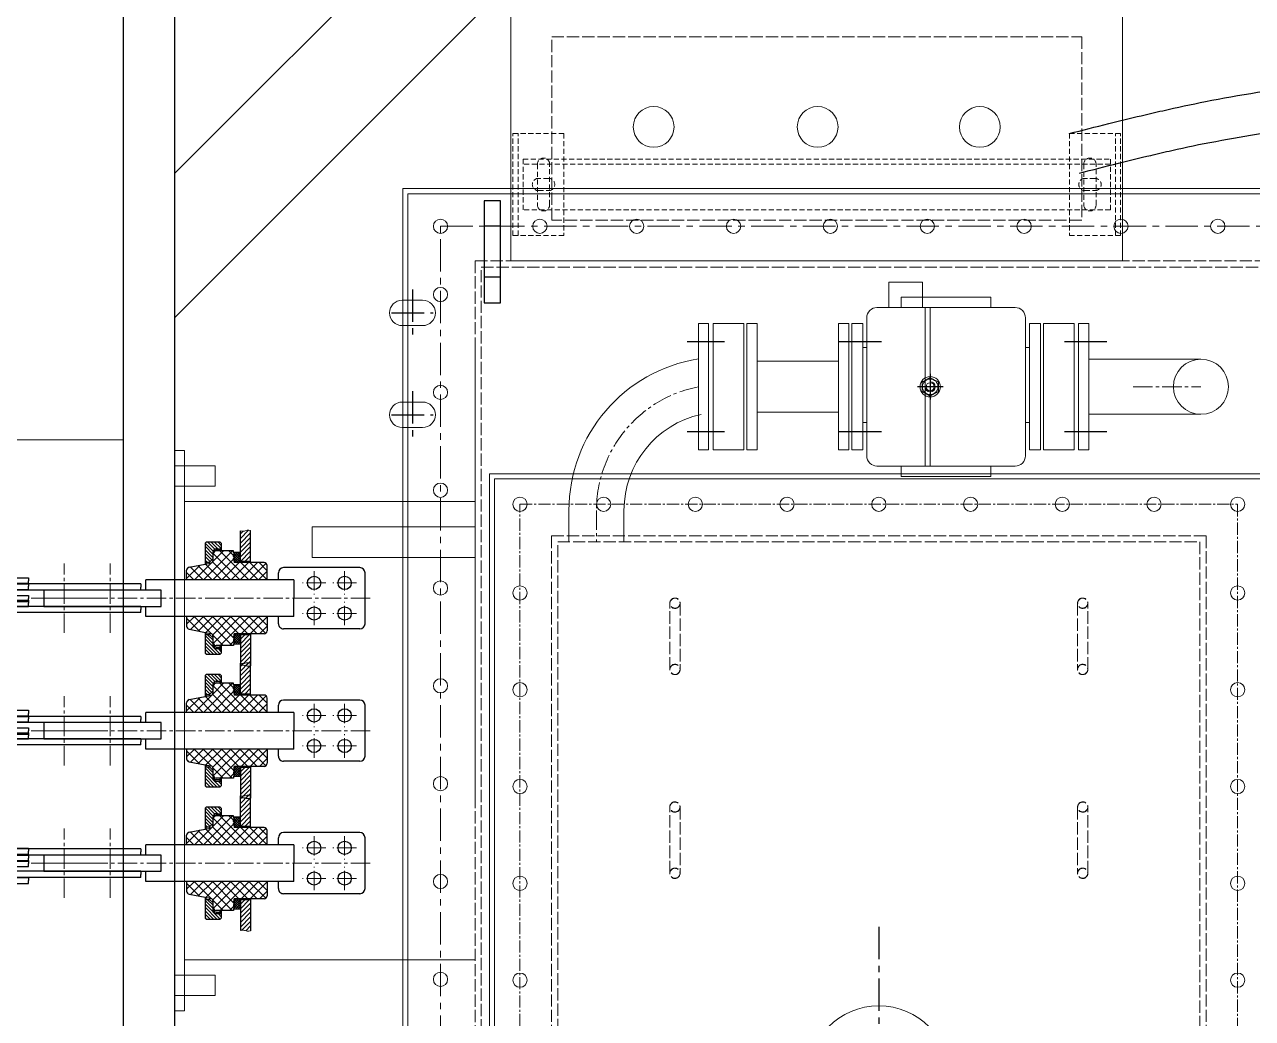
# Model space of a CAD drawing. Header units: millimetres. Extents: x 0 to 87554, y -20854 to 20404.
# Drawn here: x 9113 to 10318, y 6220 to 7196 of the extents above; entities that cross this region are included whole.
import ezdxf

# ---------------------------------------------------------------- set-up
doc = ezdxf.new("R2010")
doc.units = ezdxf.units.MM
for name, pattern in [('1', [7.5, 5, -2.5]), ('ACAD_ISO02W100', [15, 12, -3]), ('CENTER', [50.8, 31.75, -6.35, 6.35, -6.35]), ('CENTER2', [28.574999, 19.049999, -3.175, 3.175, -3.175]), ('GEN3A', [3.1, 2.5, -0.6]), ('点画线', [18, 12, -2, 2, -2])]:
    doc.linetypes.add(name, pattern=pattern)
doc.layers.get('0').update_dxf_attribs({"lineweight": 15})
for name, color, linetype in [('01', 7, 'Continuous'), ('08', 1, 'Continuous'), ('1', 2, 'Continuous'), ('11', 3, 'Continuous'), ('CEN', 1, 'CENTER'), ('标注线', 102, 'Continuous')]:
    doc.layers.add(name, color=color, linetype=linetype)
for name, color, linetype, lineweight in [('3A', 6, 'GEN3A', 18), ('3中心线', 1, 'CENTER', 20), ('DAS', 3, 'ACAD_ISO02W100', 18), ('DIM', 5, 'Continuous', 18), ('THICK', 7, 'Continuous', 0), ('中心线', 1, 'CENTER2', 18), ('中心线层', 1, '点画线', 18), ('标注', 1, 'Continuous', 18), ('粗实线', 7, 'Continuous', 30), ('细实线', 1, 'Continuous', 18)]:
    doc.layers.add(name, color=color, linetype=linetype, lineweight=lineweight)

# ---------------------------------------------------------------- blocks, each defined once
blk = doc.blocks.new('A$C3FFE6036')
for p, q in [((-4.6, 8), (-9.2, 0)), ((-9.2, 0), (-4.6, -8)), ((4.6, 8), (-4.6, 8)), ((9.2, 0), (4.6, 8)), ((4.6, -8), (9.2, 0)), ((-4.6, -8), (4.6, -8))]:
    blk.add_line(p, q)
for radius in [7.6, 4]:
    blk.add_circle((0, 0), radius)
at = {"layer": 'CEN'}
for p, q in [((0, 12.6), (0, -12.6)), ((-12.6, 0), (12.6, 0))]:
    blk.add_line(p, q, dxfattribs=at)
at = {"layer": 'DIM'}
blk.add_arc((0, 0), 5, 270, 180, dxfattribs=at)
blk = doc.blocks.new('r4t55')
at = {"layer": '细实线'}
h = blk.add_hatch(dxfattribs=at)
h.set_pattern_fill('ANSI37', color=87, scale=2, angle=180, style=0)
h.set_pattern_definition([(225, (452703.055, -128239.334), (4.49012806, -4.49012806), []), (315, (452703.055, -128239.334), (4.49012806, 4.49012806), [])])
edge = h.paths.add_edge_path(flags=0)
edge.add_line((74, -1167.8), (75, -1167.8))
edge.add_line((75, -1167.8), (75, -1165.5))
edge.add_arc((72, -1165.5), 3, 311.4096, 360, ccw=False)
edge = h.paths.add_edge_path(flags=0)
edge.add_line((145, -1167.8), (146, -1167.8))
edge.add_arc((148, -1165.5), 3, 180, 228.5904, ccw=False)
edge.add_line((145, -1165.5), (145, -1167.8))
edge = h.paths.add_edge_path(flags=0)
edge.add_line((128, -1214.5), (137.5, -1214.5))
edge.add_arc((137.5, -1211.5), 3, 270, 349.1145)
edge.add_line((140.5, -1212.1), (144.5, -1191))
edge.add_arc((147.5, -1191.5), 3, 90, 169.1145, ccw=False)
edge.add_line((147.5, -1188.5), (153.5, -1188.5))
edge.add_arc((153.5, -1185.5), 3, 270, 360)
edge.add_line((156.5, -1185.5), (156.5, -1168.5))
edge.add_line((156.5, -1168.5), (155, -1168.5))
edge.add_arc((154, -1168.8), 1, 14.4775, 165.5225)
edge.add_line((153, -1168.5), (151, -1168.5))
edge.add_arc((150, -1168.8), 1, 14.4775, 165.5225)
edge.add_line((149, -1168.5), (148, -1168.5))
edge.add_arc((148, -1165.5), 3, 228.5904, 270, ccw=False)
edge.add_line((146, -1167.8), (145, -1167.8))
edge.add_line((145, -1167.8), (145, -1165.5))
edge.add_line((145, -1165.5), (145, -1138.5))
edge.add_arc((142, -1138.5), 3, 0, 90)
edge.add_line((142, -1135.5), (128, -1135.5))
edge.add_line((128, -1135.5), (128, -1214.5))
edge = h.paths.add_edge_path(flags=0)
edge.add_arc((66.5, -1185.5), 3, 180, 270)
edge.add_line((66.5, -1188.5), (72.5, -1188.5))
edge.add_arc((72.5, -1191.5), 3, 10.8855, 90, ccw=False)
edge.add_line((75.5, -1191), (79.5, -1212.1))
edge.add_arc((82.5, -1211.5), 3, 190.8855, 270)
edge.add_line((82.5, -1214.5), (92, -1214.5))
edge.add_line((92, -1214.5), (92, -1135.5))
edge.add_line((92, -1135.5), (78, -1135.5))
edge.add_arc((78, -1138.5), 3, 90, 180)
edge.add_line((75, -1138.5), (75, -1167.8))
edge.add_line((75, -1167.8), (74, -1167.8))
edge.add_arc((72, -1165.5), 3, 270, 311.4096, ccw=False)
edge.add_line((72, -1168.5), (71, -1168.5))
edge.add_arc((70, -1168.8), 1, 14.4775, 165.5225)
edge.add_line((69, -1168.5), (67, -1168.5))
edge.add_arc((66, -1168.8), 1, 14.4775, 165.5225)
edge.add_line((65, -1168.5), (63.5, -1168.5))
edge.add_line((63.5, -1168.5), (63.5, -1185.5))
h = blk.add_hatch(dxfattribs=at)
h.set_pattern_fill('ANSI37', color=87, scale=2, angle=180, style=0)
h.set_pattern_definition([(225, (452833.055, -128239.334), (4.49012806, -4.49012806), []), (315, (452833.055, -128239.334), (4.49012806, 4.49012806), [])])
edge = h.paths.add_edge_path(flags=0)
edge.add_line((204, -1167.8), (205, -1167.8))
edge.add_line((205, -1167.8), (205, -1165.5))
edge.add_arc((202, -1165.5), 3, 311.4096, 360, ccw=False)
edge = h.paths.add_edge_path(flags=0)
edge.add_line((275, -1167.8), (276, -1167.8))
edge.add_arc((278, -1165.5), 3, 180, 228.5904, ccw=False)
edge.add_line((275, -1165.5), (275, -1167.8))
edge = h.paths.add_edge_path(flags=0)
edge.add_line((258, -1214.5), (267.5, -1214.5))
edge.add_arc((267.5, -1211.5), 3, 270, 349.1145)
edge.add_line((270.5, -1212.1), (274.5, -1191))
edge.add_arc((277.5, -1191.5), 3, 90, 169.1145, ccw=False)
edge.add_line((277.5, -1188.5), (283.5, -1188.5))
edge.add_arc((283.5, -1185.5), 3, 270, 360)
edge.add_line((286.5, -1185.5), (286.5, -1168.5))
edge.add_line((286.5, -1168.5), (285, -1168.5))
edge.add_arc((284, -1168.8), 1, 14.4775, 165.5225)
edge.add_line((283, -1168.5), (281, -1168.5))
edge.add_arc((280, -1168.8), 1, 14.4775, 165.5225)
edge.add_line((279, -1168.5), (278, -1168.5))
edge.add_arc((278, -1165.5), 3, 228.5904, 270, ccw=False)
edge.add_line((276, -1167.8), (275, -1167.8))
edge.add_line((275, -1167.8), (275, -1165.5))
edge.add_line((275, -1165.5), (275, -1138.5))
edge.add_arc((272, -1138.5), 3, 0, 90)
edge.add_line((272, -1135.5), (258, -1135.5))
edge.add_line((258, -1135.5), (258, -1214.5))
edge = h.paths.add_edge_path(flags=0)
edge.add_arc((196.5, -1185.5), 3, 180, 270)
edge.add_line((196.5, -1188.5), (202.5, -1188.5))
edge.add_arc((202.5, -1191.5), 3, 10.8855, 90, ccw=False)
edge.add_line((205.5, -1191), (209.5, -1212.1))
edge.add_arc((212.5, -1211.5), 3, 190.8855, 270)
edge.add_line((212.5, -1214.5), (222, -1214.5))
edge.add_line((222, -1214.5), (222, -1135.5))
edge.add_line((222, -1135.5), (208, -1135.5))
edge.add_arc((208, -1138.5), 3, 90, 180)
edge.add_line((205, -1138.5), (205, -1167.8))
edge.add_line((205, -1167.8), (204, -1167.8))
edge.add_arc((202, -1165.5), 3, 270, 311.4096, ccw=False)
edge.add_line((202, -1168.5), (201, -1168.5))
edge.add_arc((200, -1168.8), 1, 14.4775, 165.5225)
edge.add_line((199, -1168.5), (197, -1168.5))
edge.add_arc((196, -1168.8), 1, 14.4775, 165.5225)
edge.add_line((195, -1168.5), (193.5, -1168.5))
edge.add_line((193.5, -1168.5), (193.5, -1185.5))
h = blk.add_hatch(dxfattribs=at)
h.set_pattern_fill('ANSI37', color=87, scale=2, angle=180, style=0)
h.set_pattern_definition([(225, (452963.055, -128239.334), (4.49012806, -4.49012806), []), (315, (452963.055, -128239.334), (4.49012806, 4.49012806), [])])
edge = h.paths.add_edge_path(flags=0)
edge.add_line((334, -1167.8), (335, -1167.8))
edge.add_line((335, -1167.8), (335, -1165.5))
edge.add_arc((332, -1165.5), 3, 311.4096, 360, ccw=False)
edge = h.paths.add_edge_path(flags=0)
edge.add_line((405, -1167.8), (406, -1167.8))
edge.add_arc((408, -1165.5), 3, 180, 228.5904, ccw=False)
edge.add_line((405, -1165.5), (405, -1167.8))
edge = h.paths.add_edge_path(flags=0)
edge.add_line((388, -1214.5), (397.5, -1214.5))
edge.add_arc((397.5, -1211.5), 3, 270, 349.1145)
edge.add_line((400.5, -1212.1), (404.5, -1191))
edge.add_arc((407.5, -1191.5), 3, 90, 169.1145, ccw=False)
edge.add_line((407.5, -1188.5), (413.5, -1188.5))
edge.add_arc((413.5, -1185.5), 3, 270, 360)
edge.add_line((416.5, -1185.5), (416.5, -1168.5))
edge.add_line((416.5, -1168.5), (415, -1168.5))
edge.add_arc((414, -1168.8), 1, 14.4775, 165.5225)
edge.add_line((413, -1168.5), (411, -1168.5))
edge.add_arc((410, -1168.8), 1, 14.4775, 165.5225)
edge.add_line((409, -1168.5), (408, -1168.5))
edge.add_arc((408, -1165.5), 3, 228.5904, 270, ccw=False)
edge.add_line((406, -1167.8), (405, -1167.8))
edge.add_line((405, -1167.8), (405, -1165.5))
edge.add_line((405, -1165.5), (405, -1138.5))
edge.add_arc((402, -1138.5), 3, 0, 90)
edge.add_line((402, -1135.5), (388, -1135.5))
edge.add_line((388, -1135.5), (388, -1214.5))
edge = h.paths.add_edge_path(flags=0)
edge.add_arc((326.5, -1185.5), 3, 180, 270)
edge.add_line((326.5, -1188.5), (332.5, -1188.5))
edge.add_arc((332.5, -1191.5), 3, 10.8855, 90, ccw=False)
edge.add_line((335.5, -1191), (339.5, -1212.1))
edge.add_arc((342.5, -1211.5), 3, 190.8855, 270)
edge.add_line((342.5, -1214.5), (352, -1214.5))
edge.add_line((352, -1214.5), (352, -1135.5))
edge.add_line((352, -1135.5), (338, -1135.5))
edge.add_arc((338, -1138.5), 3, 90, 180)
edge.add_line((335, -1138.5), (335, -1167.8))
edge.add_line((335, -1167.8), (334, -1167.8))
edge.add_arc((332, -1165.5), 3, 270, 311.4096, ccw=False)
edge.add_line((332, -1168.5), (331, -1168.5))
edge.add_arc((330, -1168.8), 1, 14.4775, 165.5225)
edge.add_line((329, -1168.5), (327, -1168.5))
edge.add_arc((326, -1168.8), 1, 14.4775, 165.5225)
edge.add_line((325, -1168.5), (323.5, -1168.5))
edge.add_line((323.5, -1168.5), (323.5, -1185.5))
h = blk.add_hatch(dxfattribs=at)
h.set_pattern_fill('ANSI31', color=87, angle=180, style=0, pattern_type=0)
h.set_pattern_definition([(315, (452703.0553, -128239.334), (2.24506403, 2.24506403), [])])
edge = h.paths.add_edge_path(flags=0)
edge.add_line((146, -1151.8), (146, -1161.8))
edge.add_line((146, -1161.8), (176.2, -1161.8))
edge.add_spline(control_points=[(176.2, -1161.8), (176, -1160.8), (175.4, -1158.5), (177, -1155.3), (176.6, -1152.9), (176.3, -1151.8)], knot_values=[0, 0, 0, 0, 2.938757, 6.896703, 10.183285, 10.183285, 10.183285, 10.183285], weights=[1, 1, 1, 1, 1, 1], degree=3, periodic=0)
edge.add_line((176.3, -1151.8), (146, -1151.8))
edge = h.paths.add_edge_path(flags=0)
edge.add_spline(control_points=[(43.7, -1151.8), (43.4, -1152.9), (43, -1155.3), (44.6, -1158.5), (44, -1160.8), (43.8, -1161.8)], knot_values=[0, 0, 0, 0, 3.286582, 7.244529, 10.183285, 10.183285, 10.183285, 10.183285], weights=[1, 1, 1, 1, 1, 1], degree=3, periodic=0)
edge.add_line((43.8, -1161.8), (74, -1161.8))
edge.add_line((74, -1161.8), (74, -1151.8))
edge.add_line((74, -1151.8), (43.7, -1151.8))
h = blk.add_hatch(dxfattribs=at)
h.set_pattern_fill('ANSI31', color=87, angle=180, style=0, pattern_type=0)
h.set_pattern_definition([(315, (452833.0553, -128239.334), (2.24506403, 2.24506403), [])])
edge = h.paths.add_edge_path(flags=0)
edge.add_line((276, -1151.8), (276, -1161.8))
edge.add_line((276, -1161.8), (306.2, -1161.8))
edge.add_spline(control_points=[(306.2, -1161.8), (306, -1160.8), (305.4, -1158.5), (307, -1155.3), (306.6, -1152.9), (306.3, -1151.8)], knot_values=[0, 0, 0, 0, 2.938757, 6.896703, 10.183285, 10.183285, 10.183285, 10.183285], weights=[1, 1, 1, 1, 1, 1], degree=3, periodic=0)
edge.add_line((306.3, -1151.8), (276, -1151.8))
edge = h.paths.add_edge_path(flags=0)
edge.add_spline(control_points=[(173.7, -1151.8), (173.4, -1152.9), (173, -1155.3), (174.6, -1158.5), (174, -1160.8), (173.8, -1161.8)], knot_values=[0, 0, 0, 0, 3.286582, 7.244529, 10.183285, 10.183285, 10.183285, 10.183285], weights=[1, 1, 1, 1, 1, 1], degree=3, periodic=0)
edge.add_line((173.8, -1161.8), (204, -1161.8))
edge.add_line((204, -1161.8), (204, -1151.8))
edge.add_line((204, -1151.8), (173.7, -1151.8))
h = blk.add_hatch(dxfattribs=at)
h.set_pattern_fill('ANSI31', color=87, angle=180, style=0, pattern_type=0)
h.set_pattern_definition([(315, (452963.0553, -128239.334), (2.24506403, 2.24506403), [])])
edge = h.paths.add_edge_path(flags=0)
edge.add_line((406, -1151.8), (406, -1161.8))
edge.add_line((406, -1161.8), (436.2, -1161.8))
edge.add_spline(control_points=[(436.2, -1161.8), (436, -1160.8), (435.4, -1158.5), (437, -1155.3), (436.6, -1152.9), (436.3, -1151.8)], knot_values=[0, 0, 0, 0, 2.938757, 6.896703, 10.183285, 10.183285, 10.183285, 10.183285], weights=[1, 1, 1, 1, 1, 1], degree=3, periodic=0)
edge.add_line((436.3, -1151.8), (406, -1151.8))
edge = h.paths.add_edge_path(flags=0)
edge.add_spline(control_points=[(303.7, -1151.8), (303.4, -1152.9), (303, -1155.3), (304.6, -1158.5), (304, -1160.8), (303.8, -1161.8)], knot_values=[0, 0, 0, 0, 3.286582, 7.244529, 10.183285, 10.183285, 10.183285, 10.183285], weights=[1, 1, 1, 1, 1, 1], degree=3, periodic=0)
edge.add_line((303.8, -1161.8), (334, -1161.8))
edge.add_line((334, -1161.8), (334, -1151.8))
edge.add_line((334, -1151.8), (303.7, -1151.8))
h = blk.add_hatch(dxfattribs=at)
h.set_pattern_fill('ANSI37', color=87, scale=0.5, angle=180, style=0)
h.set_pattern_definition([(225, (452703.0553, -128239.3341), (1.122532015, -1.122532015), []), (315, (452703.0553, -128239.3341), (1.122532015, 1.122532015), [])])
edge = h.paths.add_edge_path(flags=0)
edge.add_arc((148, -1165.5), 3, 180, 228.5904)
edge.add_line((146, -1167.8), (155, -1167.8))
edge.add_line((155, -1167.8), (155, -1161.8))
edge.add_line((155, -1161.8), (145, -1161.8))
edge.add_line((145, -1161.8), (145, -1165.5))
edge = h.paths.add_edge_path(flags=0)
edge.add_line((145, -1167.8), (146, -1167.8))
edge.add_arc((148, -1165.5), 3, 180, 228.5904, ccw=False)
edge.add_line((145, -1165.5), (145, -1167.8))
edge = h.paths.add_edge_path(flags=0)
edge.add_line((74, -1167.8), (75, -1167.8))
edge.add_line((75, -1167.8), (75, -1165.5))
edge.add_arc((72, -1165.5), 3, 311.4096, 360, ccw=False)
edge = h.paths.add_edge_path(flags=0)
edge.add_line((65, -1167.8), (74, -1167.8))
edge.add_arc((72, -1165.5), 3, 311.4096, 360)
edge.add_line((75, -1165.5), (75, -1161.8))
edge.add_line((75, -1161.8), (65, -1161.8))
edge.add_line((65, -1161.8), (65, -1167.8))
h = blk.add_hatch(dxfattribs=at)
h.set_pattern_fill('ANSI37', color=87, scale=0.5, angle=180, style=0)
h.set_pattern_definition([(225, (452833.0553, -128239.3341), (1.122532015, -1.122532015), []), (315, (452833.0553, -128239.3341), (1.122532015, 1.122532015), [])])
edge = h.paths.add_edge_path(flags=0)
edge.add_arc((278, -1165.5), 3, 180, 228.5904)
edge.add_line((276, -1167.8), (285, -1167.8))
edge.add_line((285, -1167.8), (285, -1161.8))
edge.add_line((285, -1161.8), (275, -1161.8))
edge.add_line((275, -1161.8), (275, -1165.5))
edge = h.paths.add_edge_path(flags=0)
edge.add_line((275, -1167.8), (276, -1167.8))
edge.add_arc((278, -1165.5), 3, 180, 228.5904, ccw=False)
edge.add_line((275, -1165.5), (275, -1167.8))
edge = h.paths.add_edge_path(flags=0)
edge.add_line((204, -1167.8), (205, -1167.8))
edge.add_line((205, -1167.8), (205, -1165.5))
edge.add_arc((202, -1165.5), 3, 311.4096, 360, ccw=False)
edge = h.paths.add_edge_path(flags=0)
edge.add_line((195, -1167.8), (204, -1167.8))
edge.add_arc((202, -1165.5), 3, 311.4096, 360)
edge.add_line((205, -1165.5), (205, -1161.8))
edge.add_line((205, -1161.8), (195, -1161.8))
edge.add_line((195, -1161.8), (195, -1167.8))
h = blk.add_hatch(dxfattribs=at)
h.set_pattern_fill('ANSI37', color=87, scale=0.5, angle=180, style=0)
h.set_pattern_definition([(225, (452963.0553, -128239.3341), (1.122532015, -1.122532015), []), (315, (452963.0553, -128239.3341), (1.122532015, 1.122532015), [])])
edge = h.paths.add_edge_path(flags=0)
edge.add_arc((408, -1165.5), 3, 180, 228.5904)
edge.add_line((406, -1167.8), (415, -1167.8))
edge.add_line((415, -1167.8), (415, -1161.8))
edge.add_line((415, -1161.8), (405, -1161.8))
edge.add_line((405, -1161.8), (405, -1165.5))
edge = h.paths.add_edge_path(flags=0)
edge.add_line((405, -1167.8), (406, -1167.8))
edge.add_arc((408, -1165.5), 3, 180, 228.5904, ccw=False)
edge.add_line((405, -1165.5), (405, -1167.8))
edge = h.paths.add_edge_path(flags=0)
edge.add_line((334, -1167.8), (335, -1167.8))
edge.add_line((335, -1167.8), (335, -1165.5))
edge.add_arc((332, -1165.5), 3, 311.4096, 360, ccw=False)
edge = h.paths.add_edge_path(flags=0)
edge.add_line((325, -1167.8), (334, -1167.8))
edge.add_arc((332, -1165.5), 3, 311.4096, 360)
edge.add_line((335, -1165.5), (335, -1161.8))
edge.add_line((335, -1161.8), (325, -1161.8))
edge.add_line((325, -1161.8), (325, -1167.8))
h = blk.add_hatch(dxfattribs=at)
h.set_pattern_fill('ANSI31', color=87, angle=180, style=0, pattern_type=0)
h.set_pattern_definition([(225, (452703.0553, -128239.3341), (1.683798023, -1.683798023), [])])
edge = h.paths.add_edge_path(flags=0)
edge.add_line((165, -1181.5), (164, -1180.5))
edge.add_line((164, -1180.5), (160.5, -1180.5))
edge.add_line((160.5, -1180.5), (159.5, -1181.5))
edge.add_line((159.5, -1181.5), (159.5, -1185.5))
edge.add_arc((156.5, -1185.5), 3, 270, 360, ccw=False)
edge.add_line((156.5, -1188.5), (149, -1188.5))
edge.add_line((149, -1188.5), (145.5, -1192))
edge.add_line((145.5, -1192), (145.5, -1195.5))
edge.add_line((145.5, -1195.5), (146.5, -1196.5))
edge.add_line((146.5, -1196.5), (164, -1196.5))
edge.add_line((164, -1196.5), (165, -1195.5))
edge.add_line((165, -1195.5), (165, -1181.5))
edge = h.paths.add_edge_path(flags=0)
edge.add_line((56, -1180.5), (55, -1181.5))
edge.add_line((55, -1181.5), (55, -1195.5))
edge.add_line((55, -1195.5), (56, -1196.5))
edge.add_line((56, -1196.5), (73.5, -1196.5))
edge.add_line((73.5, -1196.5), (74.5, -1195.5))
edge.add_line((74.5, -1195.5), (74.5, -1192))
edge.add_line((74.5, -1192), (71, -1188.5))
edge.add_line((71, -1188.5), (64.5, -1188.5))
edge.add_arc((64.5, -1185.5), 3, 180, 270, ccw=False)
edge.add_line((61.5, -1185.5), (61.5, -1181.5))
edge.add_line((61.5, -1181.5), (60.5, -1180.5))
edge.add_line((60.5, -1180.5), (56, -1180.5))
h = blk.add_hatch(dxfattribs=at)
h.set_pattern_fill('ANSI31', color=87, angle=180, style=0, pattern_type=0)
h.set_pattern_definition([(225, (452833.0553, -128239.3341), (1.683798023, -1.683798023), [])])
edge = h.paths.add_edge_path(flags=0)
edge.add_line((295, -1181.5), (294, -1180.5))
edge.add_line((294, -1180.5), (290.5, -1180.5))
edge.add_line((290.5, -1180.5), (289.5, -1181.5))
edge.add_line((289.5, -1181.5), (289.5, -1185.5))
edge.add_arc((286.5, -1185.5), 3, 270, 360, ccw=False)
edge.add_line((286.5, -1188.5), (279, -1188.5))
edge.add_line((279, -1188.5), (275.5, -1192))
edge.add_line((275.5, -1192), (275.5, -1195.5))
edge.add_line((275.5, -1195.5), (276.5, -1196.5))
edge.add_line((276.5, -1196.5), (294, -1196.5))
edge.add_line((294, -1196.5), (295, -1195.5))
edge.add_line((295, -1195.5), (295, -1181.5))
edge = h.paths.add_edge_path(flags=0)
edge.add_line((186, -1180.5), (185, -1181.5))
edge.add_line((185, -1181.5), (185, -1195.5))
edge.add_line((185, -1195.5), (186, -1196.5))
edge.add_line((186, -1196.5), (203.5, -1196.5))
edge.add_line((203.5, -1196.5), (204.5, -1195.5))
edge.add_line((204.5, -1195.5), (204.5, -1192))
edge.add_line((204.5, -1192), (201, -1188.5))
edge.add_line((201, -1188.5), (194.5, -1188.5))
edge.add_arc((194.5, -1185.5), 3, 180, 270, ccw=False)
edge.add_line((191.5, -1185.5), (191.5, -1181.5))
edge.add_line((191.5, -1181.5), (190.5, -1180.5))
edge.add_line((190.5, -1180.5), (186, -1180.5))
h = blk.add_hatch(dxfattribs=at)
h.set_pattern_fill('ANSI31', color=87, angle=180, style=0, pattern_type=0)
h.set_pattern_definition([(225, (452963.0553, -128239.3341), (1.683798023, -1.683798023), [])])
edge = h.paths.add_edge_path(flags=0)
edge.add_line((425, -1181.5), (424, -1180.5))
edge.add_line((424, -1180.5), (420.5, -1180.5))
edge.add_line((420.5, -1180.5), (419.5, -1181.5))
edge.add_line((419.5, -1181.5), (419.5, -1185.5))
edge.add_arc((416.5, -1185.5), 3, 270, 360, ccw=False)
edge.add_line((416.5, -1188.5), (409, -1188.5))
edge.add_line((409, -1188.5), (405.5, -1192))
edge.add_line((405.5, -1192), (405.5, -1195.5))
edge.add_line((405.5, -1195.5), (406.5, -1196.5))
edge.add_line((406.5, -1196.5), (424, -1196.5))
edge.add_line((424, -1196.5), (425, -1195.5))
edge.add_line((425, -1195.5), (425, -1181.5))
edge = h.paths.add_edge_path(flags=0)
edge.add_line((316, -1180.5), (315, -1181.5))
edge.add_line((315, -1181.5), (315, -1195.5))
edge.add_line((315, -1195.5), (316, -1196.5))
edge.add_line((316, -1196.5), (333.5, -1196.5))
edge.add_line((333.5, -1196.5), (334.5, -1195.5))
edge.add_line((334.5, -1195.5), (334.5, -1192))
edge.add_line((334.5, -1192), (331, -1188.5))
edge.add_line((331, -1188.5), (324.5, -1188.5))
edge.add_arc((324.5, -1185.5), 3, 180, 270, ccw=False)
edge.add_line((321.5, -1185.5), (321.5, -1181.5))
edge.add_line((321.5, -1181.5), (320.5, -1180.5))
edge.add_line((320.5, -1180.5), (316, -1180.5))
at = {"color": 87}
for p, q in [((-292, -1002.5), (-292, -68.5)), ((-287, -997.5), (-287, -73.5)), ((-12.2, -917.5), (-12.2, -153.5)), ((-7.2, -912.5), (-7.2, -158.5)), ((-124.5, -329.5), (-124.5, -219.5)), ((-70.5, -329.5), (-70.5, -219.5)), ((-19.7, -485.1), (-175.3, -485.1)), ((-19.7, -490.1), (-175.3, -490.1)), ((-122.5, -575), (-72.5, -575)), ((-122.5, -655), (-122.5, -575)), ((-72.5, -575), (-72.5, -655)), ((-72.5, -655), (-122.5, -655)), ((23.8, -785.5), (55, -785.5)), ((23.8, -839.5), (55, -839.5)), ((1166.8, -912.5), (-7.2, -912.5)), ((1171.8, -917.5), (-12.2, -917.5)), ((70, -931.5), (40, -931.5)), ((40, -931.5), (40, -1091.5)), ((70, -1091.5), (70, -931.5)), ((-182.5, -1003), (-182.5, -983)), ((-157.5, -983), (-157.5, -1003)), ((-82.5, -1003), (-82.5, -983)), ((-57.5, -983), (-57.5, -1003)), ((1447, -997.5), (-287, -997.5)), ((1452, -1002.5), (-292, -1002.5)), ((40, -1091.5), (70, -1091.5)), ((0, -1186.5), (-20, -1186.5)), ((-20, -1186.5), (-20, -1226.5)), ((0, -1226.5), (0, -1186.5)), ((480, -1226.5), (480, -1186.5)), ((480, -1186.5), (500, -1186.5)), ((500, -1186.5), (500, -1226.5)), ((-20, -1226.5), (0, -1226.5)), ((500, -1226.5), (480, -1226.5)), ((110, -1307), (110, -1367.1)), ((240, -1307), (240, -1367.1)), ((370, -1307), (370, -1367.1))]:
    blk.add_line(p, q, dxfattribs=at)
at = {"color": 87, "ltscale": 2}
for p, q in [((-159.5, -329.5), (-159.5, -339.5)), ((-35.5, -329.5), (-159.5, -329.5)), ((-35.5, -339.5), (-35.5, -329.5)), ((-159.5, -339.5), (-35.5, -339.5)), ((-159.5, -374), (-159.5, -344)), ((-159.5, -344), (-35.5, -344)), ((-35.5, -344), (-35.5, -374)), ((-35.5, -374), (-159.5, -374)), ((-159.5, -565), (-159.5, -575)), ((-35.5, -565), (-159.5, -565)), ((-35.5, -575), (-35.5, -565)), ((-159.5, -575), (-35.5, -575)), ((-159.5, -655), (-159.5, -665)), ((-35.5, -655), (-159.5, -655)), ((-35.5, -665), (-35.5, -655)), ((-159.5, -665), (-35.5, -665)), ((-159.5, -698), (-159.5, -668)), ((-159.5, -668), (-35.5, -668)), ((-35.5, -668), (-35.5, -698)), ((-35.5, -698), (-159.5, -698)), ((-159.5, -702.5), (-159.5, -712.5)), ((-35.5, -702.5), (-159.5, -702.5)), ((-35.5, -712.5), (-35.5, -702.5)), ((-159.5, -712.5), (-35.5, -712.5))]:
    blk.add_line(p, q, dxfattribs=at)
at = {"color": 87, "ltscale": 0.125}
for p, q in [((-35.5, -377), (-159.5, -377)), ((-159.5, -377), (-159.5, -387.7)), ((-35.5, -387.7), (-35.5, -377)), ((-35.5, -387.7), (-159.5, -387.7)), ((-136.1, -387.7), (-136.1, -391.7)), ((-62.4, -391.7), (-62.4, -387.7)), ((-35.5, -551.3), (-159.5, -551.3)), ((-159.5, -562), (-159.5, -551.3)), ((-136.1, -551.3), (-136.1, -547.3)), ((-62.4, -547.3), (-62.4, -551.3)), ((-35.5, -551.3), (-35.5, -562)), ((-35.5, -562), (-159.5, -562))]:
    blk.add_line(p, q, dxfattribs=at)
at = {"color": 87}
for points in [[(-221, -296.4), (-221, -896.4), (-466, -896.4), (-466, -296.4)], [(-175.3, -425.5), (-175.3, -513.5), (-185.5, -513.5), (-185.5, -425.5)], [(-19.7, -425.5), (-19.7, -513.5), (-9.5, -513.5), (-9.5, -425.5)], [(-175.3, -492.8), (-175.3, -525.8), (-200.3, -525.8), (-200.3, -492.8)]]:
    blk.add_lwpolyline(points, close=True, dxfattribs=at)
blk.add_lwpolyline([(-19.7, -401.7), (-19.7, -537.3, -0.414214), (-29.7, -547.3), (-165.3, -547.3, -0.414214), (-175.3, -537.3), (-175.3, -401.7, -0.414214), (-165.3, -391.7), (-29.7, -391.7, -0.414214)], format="xyb", close=True, dxfattribs=at)
for centre, radius in [((17.8, -183.5), 7), ((104.8, -183.5), 7), ((199.8, -183.5), 7), ((294.8, -183.5), 7), ((389.8, -183.5), 7), ((484.8, -183.5), 7), ((-97.5, -219.5), 27), ((-255, -203), 7), ((17.8, -265.5), 7), ((-255, -298), 7), ((17.8, -355.5), 7), ((-255, -393), 7), ((-352.5, -436.4), 20), ((17.8, -445.5), 7), ((580, -535.5), 70), ((-255, -488), 7), ((-97.5, -485.1), 10), ((17.8, -535.5), 7), ((-352.5, -595.5), 20), ((-255, -583), 7), ((17.8, -625.5), 7), ((-255, -678), 7), ((17.8, -715.5), 7), ((-352.5, -756.4), 20), ((-255, -773), 7), ((17.8, -805.5), 7), ((-255, -868), 7), ((17.8, -887.5), 7), ((104.8, -887.5), 7), ((199.8, -887.5), 7), ((294.8, -887.5), 7), ((389.8, -887.5), 7), ((484.8, -887.5), 7), ((-255, -965.5), 7), ((-188, -965.5), 7), ((-92, -965.5), 7), ((4, -965.5), 7), ((100, -965.5), 7), ((196, -965.5), 7), ((292, -965.5), 7), ((388, -965.5), 7), ((484, -965.5), 7)]:
    blk.add_circle(centre, radius, dxfattribs=at)
for centre, radius, start, end in [((23.8, -689), 96.5, 192.4147, 270), ((23.8, -689), 150.5, 188.9833, 270), ((-170, -983), 12.5, 0, 180), ((-70, -983), 12.5, 0, 180), ((-170, -1003), 12.5, 180, 0), ((-70, -1003), 12.5, 180, 0)]:
    blk.add_arc(centre, radius, start, end, dxfattribs=at)
at = {"layer": '01', "color": 87}
for p, q in [((-180, -906.5), (-280, -906.5)), ((-280, -906.5), (-280, -922.5)), ((-255, -906.5), (-255, -922.5)), ((-205, -906.5), (-205, -922.5)), ((-180, -922.5), (-180, -906.5)), ((-280, -922.5), (-180, -922.5))]:
    blk.add_line(p, q, dxfattribs=at)
at = {"layer": '3A', "color": 87, "linetype": '1'}
for p, q in [((-246, -303.4), (-346, -303.4)), ((-316, -308.4), (-316, -884.4)), ((-246, -889.4), (-346, -889.4))]:
    blk.add_line(p, q, dxfattribs=at)
for points in [[(-246, -348.4), (-246, -298.4), (-346, -298.4), (-346, -348.4)], [(-271, -308.4), (-271, -884.4), (-321, -884.4), (-321, -308.4)], [(-246, -844.4), (-246, -894.4), (-346, -894.4), (-346, -844.4)]]:
    blk.add_lwpolyline(points, close=True, dxfattribs=at)
for points in [[(-276, -322.4), (-316, -322.4, 1), (-316, -334.4), (-276, -334.4, 1)], [(-302, -323.4), (-302, -333.4, 1), (-290, -333.4), (-290, -323.4, 1)], [(-302, -859.4), (-302, -869.4, 1), (-290, -869.4), (-290, -859.4, 1)], [(-276, -858.4), (-316, -858.4, 1), (-316, -870.4), (-276, -870.4, 1)]]:
    blk.add_lwpolyline(points, format="xyb", close=True, dxfattribs=at)
at = {"layer": '3中心线', "color": 87}
for p, q in [((-255, -965.5), (-255, -105.5)), ((1415, -965.5), (-255, -965.5))]:
    blk.add_line(p, q, dxfattribs=at)
at = {"layer": 'CEN', "color": 87, "ltscale": 2}
for p, q in [((-141.7, -311.7), (-141.7, -353.3)), ((-53.3, -311.7), (-53.3, -353.3)), ((-141.7, -533), (-141.7, -574.5)), ((-53.3, -533), (-53.3, -574.5)), ((-141.7, -687), (-141.7, -723.6)), ((-53.3, -687), (-53.3, -723.6))]:
    blk.add_line(p, q, dxfattribs=at)
at = {"layer": 'CEN', "color": 87}
for p, q in [((432.5, -535.5), (727.5, -535.5)), ((-170, -1013.4), (-170, -972.6)), ((-70, -1013.4), (-70, -972.6)), ((-193.1, -993), (-146.9, -993)), ((-93.1, -993), (-46.9, -993))]:
    blk.add_line(p, q, dxfattribs=at)
at = {"layer": 'DAS', "color": 87}
for p, q in [((-221, -931.5), (-221, -139.5)), ((-215, -925.5), (-215, -145.5)), ((48.8, -214.5), (1110.8, -214.5)), ((48.8, -856.5), (48.8, -214.5)), ((54.8, -220.5), (1104.8, -220.5)), ((54.8, -850.5), (54.8, -220.5)), ((180, -330.5), (115, -330.5)), ((380, -330.5), (315, -330.5)), ((115, -340.5), (180, -340.5)), ((315, -340.5), (380, -340.5)), ((115, -730.5), (180, -730.5)), ((315, -730.5), (380, -730.5)), ((180, -740.5), (115, -740.5)), ((380, -740.5), (315, -740.5)), ((1104.8, -850.5), (54.8, -850.5)), ((1110.8, -856.5), (48.8, -856.5)), ((1375, -925.5), (-215, -925.5)), ((1381, -931.5), (-221, -931.5))]:
    blk.add_line(p, q, dxfattribs=at)
blk.add_lwpolyline([(-261, -336.4), (-261, -856.4), (-441, -856.4), (-441, -336.4)], close=True, dxfattribs=at)
for points in [[(179.8, -330.5), (114.8, -330.5)], [(379.8, -330.5), (314.8, -330.5)], [(114.8, -340.5), (179.8, -340.5)], [(314.8, -340.5), (379.8, -340.5)], [(114.8, -730.5), (179.8, -730.5)], [(314.8, -730.5), (379.8, -730.5)], [(179.8, -740.5), (114.8, -740.5)], [(379.8, -740.5), (314.8, -740.5)]]:
    blk.add_lwpolyline(points, dxfattribs=at)
for centre in [(114.8, -335.5), (115, -335.5), (179.8, -335.5), (180, -335.5), (314.8, -335.5), (315, -335.5), (379.8, -335.5), (380, -335.5), (114.8, -735.5), (115, -735.5), (179.8, -735.5), (180, -735.5), (314.8, -735.5), (315, -735.5), (379.8, -735.5), (380, -735.5)]:
    blk.add_circle(centre, 5, dxfattribs=at)
at = {"layer": 'THICK', "color": 87}
for p, q in [((315, -931.5), (-135, -931.5)), ((15, -931.5), (15, -1216.5)), ((465, -1216.5), (465, -931.5)), ((515, -1216.5), (-35, -1216.5)), ((-35, -1216.5), (-35, -1226.5)), ((15, -1216.5), (465, -1216.5)), ((515, -1226.5), (515, -1216.5)), ((-35, -1226.5), (515, -1226.5))]:
    blk.add_line(p, q, dxfattribs=at)
at = {"layer": '中心线', "color": 87}
for p, q in [((-97.5, -286), (-97.5, -219.5)), ((23.8, -812.5), (55, -812.5)), ((110, -1034.5), (110, -1359.5)), ((240, -1034.5), (240, -1359.5)), ((370, -1034.5), (370, -1359.5)), ((83.5, -1059.5), (106.5, -1059.5)), ((95, -1048), (95, -1071)), ((136.5, -1059.5), (113.5, -1059.5)), ((125, -1048), (125, -1071)), ((213.5, -1059.5), (236.5, -1059.5)), ((225, -1048), (225, -1071)), ((266.5, -1059.5), (243.5, -1059.5)), ((255, -1048), (255, -1071)), ((343.5, -1059.5), (366.5, -1059.5)), ((355, -1048), (355, -1071)), ((396.5, -1059.5), (373.5, -1059.5)), ((385, -1048), (385, -1071)), ((95, -1078), (95, -1101)), ((125, -1078), (125, -1101)), ((225, -1078), (225, -1101)), ((255, -1078), (255, -1101)), ((355, -1078), (355, -1101)), ((385, -1078), (385, -1101)), ((83.5, -1089.5), (106.5, -1089.5)), ((136.5, -1089.5), (113.5, -1089.5)), ((213.5, -1089.5), (236.5, -1089.5)), ((266.5, -1089.5), (243.5, -1089.5)), ((343.5, -1089.5), (366.5, -1089.5)), ((396.5, -1089.5), (373.5, -1089.5)), ((144, -1289.5), (76, -1289.5)), ((274, -1289.5), (206, -1289.5)), ((404, -1289.5), (336, -1289.5)), ((144, -1334.5), (76, -1334.5)), ((274, -1334.5), (206, -1334.5)), ((404, -1334.5), (336, -1334.5))]:
    blk.add_line(p, q, dxfattribs=at)
blk.add_arc((23.8, -689), 123.5, 190.9693, 270, dxfattribs=at)
at = {"layer": '中心线层', "color": 87}
for p, q in [((17.8, -183.5), (1141.8, -183.5)), ((17.8, -887.5), (17.8, -183.5)), ((1141.8, -887.5), (17.8, -887.5))]:
    blk.add_line(p, q, dxfattribs=at)
at = {"layer": '粗实线', "color": 87}
for p, q in [((80, -1044.5), (80, -1119.5)), ((135, -1039.5), (85, -1039.5)), ((140, -1044.5), (140, -1119.5)), ((210, -1044.5), (210, -1119.5)), ((265, -1039.5), (215, -1039.5)), ((270, -1044.5), (270, -1119.5)), ((340, -1044.5), (340, -1119.5)), ((395, -1039.5), (345, -1039.5)), ((400, -1044.5), (400, -1119.5)), ((92, -1109.5), (92, -1254.5)), ((92, -1109.5), (110, -1109.5)), ((128, -1109.5), (110, -1109.5)), ((128, -1109.5), (128, -1254.5)), ((222, -1109.5), (222, -1254.5)), ((222, -1109.5), (240, -1109.5)), ((258, -1109.5), (240, -1109.5)), ((258, -1109.5), (258, -1254.5)), ((352, -1109.5), (352, -1254.5)), ((352, -1109.5), (370, -1109.5)), ((388, -1109.5), (370, -1109.5)), ((388, -1109.5), (388, -1254.5)), ((92, -1124.5), (85, -1124.5)), ((135, -1124.5), (128, -1124.5)), ((222, -1124.5), (215, -1124.5)), ((265, -1124.5), (258, -1124.5)), ((352, -1124.5), (345, -1124.5)), ((395, -1124.5), (388, -1124.5)), ((75, -1138.5), (75, -1167.8)), ((92, -1135.5), (78, -1135.5)), ((128, -1135.5), (142, -1135.5)), ((145, -1138.5), (145, -1167.8)), ((205, -1138.5), (205, -1167.8)), ((222, -1135.5), (208, -1135.5)), ((258, -1135.5), (272, -1135.5)), ((275, -1138.5), (275, -1167.8)), ((335, -1138.5), (335, -1167.8)), ((352, -1135.5), (338, -1135.5)), ((388, -1135.5), (402, -1135.5)), ((405, -1138.5), (405, -1167.8)), ((75, -1151.8), (43.7, -1151.8)), ((74, -1151.8), (74, -1161.8)), ((145, -1151.8), (176.3, -1151.8)), ((146, -1151.8), (146, -1161.8)), ((205, -1151.8), (173.7, -1151.8)), ((204, -1151.8), (204, -1161.8)), ((275, -1151.8), (306.3, -1151.8)), ((276, -1151.8), (276, -1161.8)), ((335, -1151.8), (303.7, -1151.8)), ((334, -1151.8), (334, -1161.8)), ((405, -1151.8), (436.3, -1151.8)), ((406, -1151.8), (406, -1161.8)), ((75, -1161.8), (43.8, -1161.8)), ((65, -1161.8), (65, -1167.8)), ((65, -1167.8), (75, -1167.8)), ((145, -1161.8), (176.2, -1161.8)), ((145, -1161.8), (176.2, -1161.8)), ((155, -1167.8), (145, -1167.8)), ((155, -1161.8), (155, -1167.8)), ((205, -1161.8), (173.8, -1161.8)), ((195, -1161.8), (195, -1167.8)), ((195, -1167.8), (205, -1167.8)), ((275, -1161.8), (306.2, -1161.8)), ((275, -1161.8), (306.2, -1161.8)), ((285, -1167.8), (275, -1167.8)), ((285, -1161.8), (285, -1167.8)), ((335, -1161.8), (303.8, -1161.8)), ((325, -1161.8), (325, -1167.8)), ((325, -1167.8), (335, -1167.8)), ((405, -1161.8), (436.2, -1161.8)), ((405, -1161.8), (436.2, -1161.8)), ((415, -1167.8), (405, -1167.8)), ((415, -1161.8), (415, -1167.8)), ((63.5, -1168.5), (63.5, -1185.5)), ((65, -1168.5), (63.5, -1168.5)), ((69, -1168.5), (67, -1168.5)), ((72, -1168.5), (71, -1168.5)), ((148, -1168.5), (149, -1168.5)), ((151, -1168.5), (153, -1168.5)), ((155, -1168.5), (156.5, -1168.5)), ((156.5, -1168.5), (156.5, -1185.5)), ((193.5, -1168.5), (193.5, -1185.5)), ((195, -1168.5), (193.5, -1168.5)), ((199, -1168.5), (197, -1168.5)), ((202, -1168.5), (201, -1168.5)), ((278, -1168.5), (279, -1168.5)), ((281, -1168.5), (283, -1168.5)), ((285, -1168.5), (286.5, -1168.5)), ((286.5, -1168.5), (286.5, -1185.5)), ((323.5, -1168.5), (323.5, -1185.5)), ((325, -1168.5), (323.5, -1168.5)), ((329, -1168.5), (327, -1168.5)), ((332, -1168.5), (331, -1168.5)), ((408, -1168.5), (409, -1168.5)), ((411, -1168.5), (413, -1168.5)), ((415, -1168.5), (416.5, -1168.5)), ((416.5, -1168.5), (416.5, -1185.5)), ((55, -1181.5), (56, -1180.5)), ((55, -1181.5), (55, -1195.5)), ((56, -1180.5), (63.5, -1180.5)), ((60.5, -1180.5), (61.5, -1181.5)), ((63.5, -1181.5), (61.5, -1181.5)), ((61.5, -1185.5), (61.5, -1181.5)), ((62, -1180.5), (63, -1181.5)), ((63, -1185.5), (63, -1181.5)), ((72.5, -1188.5), (64.5, -1188.5)), ((72.5, -1188.5), (66.5, -1188.5)), ((72.5, -1188.5), (66.5, -1188.5)), ((74.5, -1192), (71, -1188.5)), ((74.5, -1195.5), (74.5, -1192)), ((74.5, -1192), (75.7, -1192)), ((79.5, -1212.1), (75.5, -1191)), ((140.5, -1212.1), (144.5, -1191)), ((144.3, -1192), (145.5, -1192)), ((145.5, -1192), (149, -1188.5)), ((145.5, -1195.5), (145.5, -1192)), ((153.5, -1188.5), (147.5, -1188.5)), ((153.5, -1188.5), (147.5, -1188.5)), ((156.5, -1188.5), (147.5, -1188.5)), ((156.5, -1180.5), (164, -1180.5)), ((159.5, -1181.5), (156.5, -1181.5)), ((159, -1180.5), (158, -1181.5)), ((158, -1185.5), (158, -1181.5)), ((160.5, -1180.5), (159.5, -1181.5)), ((159.5, -1185.5), (159.5, -1181.5)), ((165, -1181.5), (164, -1180.5)), ((165, -1195.5), (165, -1181.5)), ((185, -1181.5), (186, -1180.5)), ((185, -1181.5), (185, -1195.5)), ((186, -1180.5), (193.5, -1180.5)), ((190.5, -1180.5), (191.5, -1181.5)), ((193.5, -1181.5), (191.5, -1181.5)), ((191.5, -1185.5), (191.5, -1181.5)), ((192, -1180.5), (193, -1181.5)), ((193, -1185.5), (193, -1181.5)), ((202.5, -1188.5), (194.5, -1188.5)), ((202.5, -1188.5), (196.5, -1188.5)), ((202.5, -1188.5), (196.5, -1188.5)), ((204.5, -1192), (201, -1188.5)), ((204.5, -1195.5), (204.5, -1192)), ((204.5, -1192), (205.7, -1192)), ((209.5, -1212.1), (205.5, -1191)), ((270.5, -1212.1), (274.5, -1191)), ((274.3, -1192), (275.5, -1192)), ((275.5, -1192), (279, -1188.5)), ((275.5, -1195.5), (275.5, -1192)), ((283.5, -1188.5), (277.5, -1188.5)), ((283.5, -1188.5), (277.5, -1188.5)), ((286.5, -1188.5), (277.5, -1188.5)), ((286.5, -1180.5), (294, -1180.5)), ((289.5, -1181.5), (286.5, -1181.5)), ((289, -1180.5), (288, -1181.5)), ((288, -1185.5), (288, -1181.5)), ((290.5, -1180.5), (289.5, -1181.5)), ((289.5, -1185.5), (289.5, -1181.5)), ((295, -1181.5), (294, -1180.5)), ((295, -1195.5), (295, -1181.5)), ((315, -1181.5), (316, -1180.5)), ((315, -1181.5), (315, -1195.5)), ((316, -1180.5), (323.5, -1180.5)), ((320.5, -1180.5), (321.5, -1181.5)), ((323.5, -1181.5), (321.5, -1181.5)), ((321.5, -1185.5), (321.5, -1181.5)), ((322, -1180.5), (323, -1181.5)), ((323, -1185.5), (323, -1181.5)), ((332.5, -1188.5), (324.5, -1188.5)), ((332.5, -1188.5), (326.5, -1188.5)), ((332.5, -1188.5), (326.5, -1188.5)), ((334.5, -1192), (331, -1188.5)), ((334.5, -1195.5), (334.5, -1192)), ((334.5, -1192), (335.7, -1192)), ((339.5, -1212.1), (335.5, -1191)), ((400.5, -1212.1), (404.5, -1191)), ((404.3, -1192), (405.5, -1192)), ((405.5, -1192), (409, -1188.5)), ((405.5, -1195.5), (405.5, -1192)), ((413.5, -1188.5), (407.5, -1188.5)), ((413.5, -1188.5), (407.5, -1188.5)), ((416.5, -1188.5), (407.5, -1188.5)), ((416.5, -1180.5), (424, -1180.5)), ((419.5, -1181.5), (416.5, -1181.5)), ((419, -1180.5), (418, -1181.5)), ((418, -1185.5), (418, -1181.5)), ((420.5, -1180.5), (419.5, -1181.5)), ((419.5, -1185.5), (419.5, -1181.5)), ((425, -1181.5), (424, -1180.5)), ((425, -1195.5), (425, -1181.5)), ((55, -1195.5), (56, -1196.5)), ((56, -1196.5), (76.5, -1196.5)), ((74.5, -1195.5), (73.5, -1196.5)), ((76.3, -1195.5), (74.5, -1195.5)), ((143.5, -1196.5), (164, -1196.5)), ((145.5, -1195.5), (143.7, -1195.5)), ((145.5, -1195.5), (146.5, -1196.5)), ((164, -1196.5), (165, -1195.5)), ((185, -1195.5), (186, -1196.5)), ((186, -1196.5), (206.5, -1196.5)), ((204.5, -1195.5), (203.5, -1196.5)), ((206.3, -1195.5), (204.5, -1195.5)), ((273.5, -1196.5), (294, -1196.5)), ((275.5, -1195.5), (273.7, -1195.5)), ((275.5, -1195.5), (276.5, -1196.5)), ((294, -1196.5), (295, -1195.5)), ((315, -1195.5), (316, -1196.5)), ((316, -1196.5), (336.5, -1196.5)), ((334.5, -1195.5), (333.5, -1196.5)), ((336.3, -1195.5), (334.5, -1195.5)), ((403.5, -1196.5), (424, -1196.5)), ((405.5, -1195.5), (403.7, -1195.5)), ((405.5, -1195.5), (406.5, -1196.5)), ((424, -1196.5), (425, -1195.5)), ((92, -1214.5), (82.5, -1214.5)), ((128, -1214.5), (137.5, -1214.5)), ((222, -1214.5), (212.5, -1214.5)), ((258, -1214.5), (267.5, -1214.5)), ((352, -1214.5), (342.5, -1214.5)), ((388, -1214.5), (397.5, -1214.5)), ((102, -1254.5), (92, -1254.5)), ((128, -1254.5), (118, -1254.5)), ((232, -1254.5), (222, -1254.5)), ((258, -1254.5), (248, -1254.5)), ((362, -1254.5), (352, -1254.5)), ((388, -1254.5), (378, -1254.5))]:
    blk.add_line(p, q, dxfattribs=at)
for points in [[(118, -1239.5), (102, -1239.5), (102, -1354.5), (118, -1354.5)], [(248, -1239.5), (232, -1239.5), (232, -1354.5), (248, -1354.5)], [(378, -1239.5), (362, -1239.5), (362, -1354.5), (378, -1354.5)]]:
    blk.add_lwpolyline(points, close=True, dxfattribs=at)
for centre in [(95, -1059.5), (125, -1059.5), (225, -1059.5), (255, -1059.5), (355, -1059.5), (385, -1059.5), (95, -1089.5), (125, -1089.5), (225, -1089.5), (255, -1089.5), (355, -1089.5), (385, -1089.5)]:
    blk.add_circle(centre, 6.5, dxfattribs=at)
for centre, radius, start, end in [((85, -1044.5), 5, 90, 180), ((135, -1044.5), 5, 0, 90), ((215, -1044.5), 5, 90, 180), ((265, -1044.5), 5, 0, 90), ((345, -1044.5), 5, 90, 180), ((395, -1044.5), 5, 0, 90), ((85, -1119.5), 5, 180, 270), ((135, -1119.5), 5, 270, 0), ((215, -1119.5), 5, 180, 270), ((265, -1119.5), 5, 270, 0), ((345, -1119.5), 5, 180, 270), ((395, -1119.5), 5, 270, 0), ((78, -1138.5), 3, 90, 180), ((142, -1138.5), 3, 0, 90), ((208, -1138.5), 3, 90, 180), ((272, -1138.5), 3, 0, 90), ((338, -1138.5), 3, 90, 180), ((402, -1138.5), 3, 0, 90), ((66, -1168.8), 1, 14.4775, 165.5225), ((70, -1168.8), 1, 14.4775, 165.5225), ((72, -1165.5), 3, 270, 0), ((148, -1165.5), 3, 180, 270), ((150, -1168.8), 1, 14.4775, 165.5225), ((154, -1168.8), 1, 14.4775, 165.5225), ((196, -1168.8), 1, 14.4775, 165.5225), ((200, -1168.8), 1, 14.4775, 165.5225), ((202, -1165.5), 3, 270, 0), ((278, -1165.5), 3, 180, 270), ((280, -1168.8), 1, 14.4775, 165.5225), ((284, -1168.8), 1, 14.4775, 165.5225), ((326, -1168.8), 1, 14.4775, 165.5225), ((330, -1168.8), 1, 14.4775, 165.5225), ((332, -1165.5), 3, 270, 0), ((408, -1165.5), 3, 180, 270), ((410, -1168.8), 1, 14.4775, 165.5225), ((414, -1168.8), 1, 14.4775, 165.5225), ((64.5, -1185.5), 3, 180, 270), ((66, -1185.5), 3, 180, 270), ((66.5, -1185.5), 3, 180, 270), ((72.5, -1191.5), 3, 10.8855, 90), ((147.5, -1191.5), 3, 90, 169.1145), ((153.5, -1185.5), 3, 270, 0), ((155, -1185.5), 3, 270, 0), ((156.5, -1185.5), 3, 270, 0), ((194.5, -1185.5), 3, 180, 270), ((196, -1185.5), 3, 180, 270), ((196.5, -1185.5), 3, 180, 270), ((202.5, -1191.5), 3, 10.8855, 90), ((277.5, -1191.5), 3, 90, 169.1145), ((283.5, -1185.5), 3, 270, 0), ((285, -1185.5), 3, 270, 0), ((286.5, -1185.5), 3, 270, 0), ((324.5, -1185.5), 3, 180, 270), ((326, -1185.5), 3, 180, 270), ((326.5, -1185.5), 3, 180, 270), ((332.5, -1191.5), 3, 10.8855, 90), ((407.5, -1191.5), 3, 90, 169.1145), ((413.5, -1185.5), 3, 270, 0), ((415, -1185.5), 3, 270, 0), ((416.5, -1185.5), 3, 270, 0), ((82.5, -1211.5), 3, 190.8855, 270), ((137.5, -1211.5), 3, 270, 349.1145), ((212.5, -1211.5), 3, 190.8855, 270), ((267.5, -1211.5), 3, 270, 349.1145), ((342.5, -1211.5), 3, 190.8855, 270), ((397.5, -1211.5), 3, 270, 349.1145)]:
    blk.add_arc(centre, radius, start, end, dxfattribs=at)
at = {"layer": '细实线', "color": 87}
for points in [[(43.8, -1161.8), (44, -1160.8), (44.6, -1158.5), (43, -1155.3), (43.4, -1152.9), (43.7, -1151.8)], [(173.8, -1161.8), (174, -1160.8), (174.6, -1158.5), (173, -1155.3), (173.4, -1152.9), (173.7, -1151.8)], [(176.2, -1161.8), (176, -1160.8), (175.4, -1158.5), (177, -1155.3), (176.6, -1152.9), (176.3, -1151.8)], [(303.8, -1161.8), (304, -1160.8), (304.6, -1158.5), (303, -1155.3), (303.4, -1152.9), (303.7, -1151.8)], [(306.2, -1161.8), (306, -1160.8), (305.4, -1158.5), (307, -1155.3), (306.6, -1152.9), (306.3, -1151.8)], [(436.2, -1161.8), (436, -1160.8), (435.4, -1158.5), (437, -1155.3), (436.6, -1152.9), (436.3, -1151.8)]]:
    blk.add_open_spline(points, degree=3, knots=[0, 0, 0, 0, 2.934371, 6.886411, 10.168088, 10.168088, 10.168088, 10.168088], dxfattribs=at)
at = {"layer": 'DIM', "color": 87}
blk.add_blockref('A$C3FFE6036', (-97.5, -485.1), dxfattribs=at)
blk = doc.blocks.new('y78')
at = {"layer": '08', "lineweight": -3}
for p, q in [((-74.7, -248), (-74.7, -251)), ((-74.7, -248), (457.5, -248)), ((-74.7, -254), (-74.7, -251)), ((457.5, -248), (457.5, -251)), ((457.5, -254), (457.5, -251)), ((-74.7, -254), (457.5, -254)), ((-74.7, -260), (-74.7, -263)), ((-74.7, -260), (457.5, -260)), ((-74.7, -266), (-74.7, -263)), ((457.5, -260), (457.5, -263)), ((457.5, -266), (457.5, -263)), ((-74.7, -266), (457.5, -266))]:
    blk.add_line(p, q, dxfattribs=at)
at = {"layer": '1', "lineweight": -3}
for p, q in [((357.5, 17.3), (357.5, 14.3)), ((357.5, 17.3), (457.5, 17.3)), ((357.5, 11.3), (357.5, 14.3)), ((457.5, 17.3), (457.5, 14.3)), ((457.5, 11.3), (457.5, 14.3)), ((70.5, 12), (70.5, 9)), ((70.5, 12), (457.5, 12)), ((70.5, 6), (70.5, 9)), ((70.5, 6), (457.5, 6)), ((70.5, 0), (70.5, -3)), ((70.5, 0), (457.5, 0)), ((567.5, 11.3), (357.5, 11.3)), ((357.5, 11.3), (357.5, 8.3)), ((357.5, 11.3), (457.5, 11.3)), ((357.5, 5.3), (357.5, 8.3)), ((567.5, 5.3), (357.5, 5.3)), ((457.5, 12), (457.5, 9)), ((457.5, 6), (457.5, 9)), ((457.5, 0), (457.5, -3)), ((567.5, 11.3), (567.5, 8.3)), ((567.5, 5.3), (567.5, 8.3)), ((70.5, -6), (70.5, -3)), ((70.5, -6), (457.5, -6)), ((357.5, -4.7), (357.5, -7.7)), ((357.5, -4.7), (457.5, -4.7)), ((357.5, -10.7), (357.5, -7.7)), ((567.5, -10.7), (357.5, -10.7)), ((357.5, -10.7), (357.5, -13.7)), ((357.5, -10.7), (457.5, -10.7)), ((457.5, -6), (457.5, -3)), ((457.5, -4.7), (457.5, -7.7)), ((457.5, -10.7), (457.5, -7.7)), ((567.5, -10.7), (567.5, -13.7)), ((357.5, -16.7), (357.5, -13.7)), ((567.5, -16.7), (357.5, -16.7)), ((567.5, -16.7), (567.5, -13.7))]:
    blk.add_line(p, q, dxfattribs=at)
at = {"layer": '11', "lineweight": -3}
for p, q in [((357.5, -112.7), (357.5, -115.7)), ((357.5, -112.7), (457.5, -112.7)), ((357.5, -118.7), (357.5, -115.7)), ((567.5, -118.7), (357.5, -118.7)), ((357.5, -118.7), (357.5, -121.7)), ((357.5, -118.7), (457.5, -118.7)), ((457.5, -112.7), (457.5, -115.7)), ((457.5, -118.7), (457.5, -115.7)), ((567.5, -118.7), (567.5, -121.7)), ((357.5, -124.7), (357.5, -121.7)), ((567.5, -124.7), (357.5, -124.7)), ((567.5, -124.7), (567.5, -121.7)), ((357.5, -134.7), (357.5, -137.7)), ((357.5, -134.7), (457.5, -134.7)), ((357.5, -140.7), (357.5, -137.7)), ((567.5, -140.7), (357.5, -140.7)), ((357.5, -140.7), (357.5, -143.7)), ((357.5, -140.7), (457.5, -140.7)), ((357.5, -146.7), (357.5, -143.7)), ((457.5, -134.7), (457.5, -137.7)), ((457.5, -140.7), (457.5, -137.7)), ((567.5, -140.7), (567.5, -143.7)), ((567.5, -146.7), (567.5, -143.7)), ((567.5, -146.7), (357.5, -146.7))]:
    blk.add_line(p, q, dxfattribs=at)
at = {"layer": '标注', "lineweight": -3}
for p, q in [((567.5, -248.7), (357.5, -248.7)), ((357.5, -248.7), (357.5, -251.7)), ((357.5, -254.7), (357.5, -251.7)), ((567.5, -248.7), (567.5, -251.7)), ((567.5, -254.7), (567.5, -251.7)), ((567.5, -254.7), (357.5, -254.7)), ((357.5, -254.7), (357.5, -257.7)), ((357.5, -254.7), (457.5, -254.7)), ((357.5, -260.7), (357.5, -257.7)), ((357.5, -260.7), (457.5, -260.7)), ((457.5, -254.7), (457.5, -257.7)), ((457.5, -260.7), (457.5, -257.7)), ((567.5, -270.7), (357.5, -270.7)), ((357.5, -270.7), (357.5, -273.7)), ((357.5, -276.7), (357.5, -273.7)), ((567.5, -276.7), (357.5, -276.7)), ((357.5, -276.7), (357.5, -279.7)), ((357.5, -276.7), (457.5, -276.7)), ((457.5, -276.7), (457.5, -279.7)), ((567.5, -270.7), (567.5, -273.7)), ((567.5, -276.7), (567.5, -273.7)), ((357.5, -282.7), (357.5, -279.7)), ((357.5, -282.7), (457.5, -282.7)), ((457.5, -282.7), (457.5, -279.7))]:
    blk.add_line(p, q, dxfattribs=at)
at = {"layer": '标注线', "lineweight": -3}
for p, q in [((70.5, -118), (70.5, -121)), ((70.5, -118), (457.5, -118)), ((457.5, -118), (457.5, -121)), ((70.5, -124), (70.5, -121)), ((70.5, -124), (457.5, -124)), ((70.5, -130), (70.5, -133)), ((70.5, -130), (457.5, -130)), ((457.5, -124), (457.5, -121)), ((457.5, -130), (457.5, -133)), ((70.5, -136), (70.5, -133)), ((70.5, -136), (457.5, -136)), ((457.5, -136), (457.5, -133))]:
    blk.add_line(p, q, dxfattribs=at)

msp = doc.modelspace()

# ---------------------------------------------------------------- linework, layer by layer
at = {"lineweight": -3}
msp.add_lwpolyline([(9631.098, 7278.757), (9489.677, 7278.757), (9260.387, 7049.468), (9260.387, 6908.047), (9631.098, 7278.757)], dxfattribs=at)
at = {"color": 5}
msp.add_lwpolyline([(8488.633, 5591.195), (9210.387, 5591.195), (9210.387, 6788.173), (8488.633, 6788.173)], close=True, dxfattribs=at)
at = {"color": 5, "lineweight": -3}
for points, knots in [([(10138.248, 7088.725), (10151.144, 7092.005), (10164.071, 7095.293), (10187.621, 7101.164), (10198.229, 7103.765), (10215.851, 7107.955), (10222.844, 7109.584), (10243.877, 7114.35), (10257.929, 7117.359), (10303.712, 7126.628), (10340.554, 7132.245), (10456.37, 7147.058), (10470.636, 7154.22), (11106.061, 7014.732), (11136.433, 7016.906), (11216.646, 7021.899), (11266.443, 7024.243), (11365.897, 7028.207), (11415.556, 7029.827), (11741.212, 7032.344), (11867.259, 7033.219), (11927.039, 7035.017), (11970.776, 7035.928), (12010.877, 7037.633), (12027.25, 7038.376), (12076.347, 7040.785), (12109.08, 7042.634), (12217.56, 7049.401), (12293.324, 7055.16), (12418.3, 7065.332), (12589.64, 7069.506), (12638.85, 7073.683)], [0, 0, 0, 0, 39.90869459, 39.90869459, 72.45840992, 72.45840992, 93.79323409, 93.79323409, 136.46288243, 136.46288243, 232.53980227, 232.53980227, 424.69364194, 424.69364194, 515.36034045, 515.36034045, 664.2956147, 664.2956147, 813.23088895, 813.23088895, 891.51689433, 891.51689433, 962.95876498, 962.95876498, 1012.29595826, 1012.29595826, 1110.97034482, 1110.97034482, 1339.26709238, 1339.26709238, 1487.34740518, 1487.34740518, 1487.34740518, 1487.34740518]), ([(10148.108, 7049.959), (10160.945, 7053.224), (10173.753, 7056.482), (10197.07, 7062.296), (10207.587, 7064.875), (10224.999, 7069.015), (10231.898, 7070.622), (10252.595, 7075.311), (10266.433, 7078.272), (10313.059, 7086.691), (10340.959, 7091.685), (10445.02, 7105.059), (10451.546, 7111.831), (11083.678, 6972.878), (11118.389, 6975.558), (11178.971, 6979.538), (11204.821, 6981.017), (11256.535, 6983.657), (11282.401, 6984.818), (11360.031, 6987.987), (11411.824, 6989.682), (11739.661, 6992.27), (11865.676, 6993.141), (11925.812, 6994.942), (11969.931, 6995.862), (12010.787, 6997.589), (12027.519, 6998.344), (12077.728, 7000.798), (12111.184, 7002.686), (12178.06, 7006.861), (12211.481, 7009.147), (12311.697, 7016.442), (12378.447, 7021.888), (12592.285, 7029.587), (12617.262, 7031.707), (12642.233, 7033.826)], [0, 0, 0, 0, 39.7269061, 39.7269061, 72.42897964, 72.42897964, 93.89798441, 93.89798441, 136.83599394, 136.83599394, 222.71201302, 222.71201302, 394.46405118, 394.46405118, 499.1675563, 499.1675563, 576.97787912, 576.97787912, 654.78820194, 654.78820194, 810.40884757, 810.40884757, 888.48679191, 888.48679191, 960.8237947, 960.8237947, 1010.97746926, 1010.97746926, 1111.28481839, 1111.28481839, 1211.59216752, 1211.59216752, 1412.20686578, 1412.20686578, 1487.34740518, 1487.34740518, 1487.34740518, 1487.34740518])]:
    msp.add_open_spline(points, degree=3, knots=knots, dxfattribs=at)
at = {"layer": 'THICK', "lineweight": -3}
msp.add_lwpolyline([(9210.387, 7278.757), (9260.387, 7278.757), (9260.387, 5046.757), (9210.387, 5046.757)], close=True, dxfattribs=at)

# ---------------------------------------------------------------- block references
at = {"lineweight": -3, "rotation": 270}
msp.add_blockref('r4t55', (10486.912, 6742.756), dxfattribs=at)
at = {"lineweight": -3}
msp.add_blockref('y78', (8659.929, 6635.457), dxfattribs=at)

doc.saveas('drawing.dxf')
